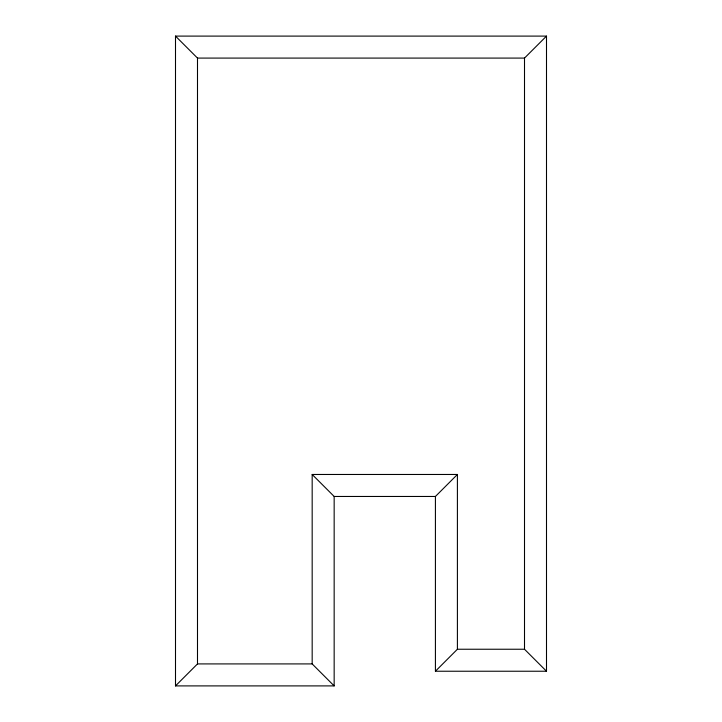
<?xml version="1.0" encoding="UTF-8"?>
<svg xmlns="http://www.w3.org/2000/svg" width="722" height="722" viewBox="0 0 722 722"><rect width="100%" height="100%" fill="white"/><g stroke="black" fill="none" stroke-linecap="round" stroke-linejoin="round"><path stroke-width="1.08" d="M546.5 671.234L524.506 649.24L524.506 58.085L546.5 36.1L175.5 36.1L175.5 685.9L334.16 685.9L334.16 496.465L312.175 474.471L457.405 474.471L457.405 649.24L435.42 671.234L546.5 671.234L546.5 36.1M175.5 685.9L197.494 663.915L197.494 58.085L175.5 36.1M435.42 671.234L435.42 496.465L457.405 474.471M197.494 58.085L524.506 58.085M334.16 496.465L435.42 496.465M457.405 649.24L524.506 649.24M197.494 663.915L312.175 663.915L334.16 685.9M312.175 474.471L312.175 663.915"/></g></svg>
